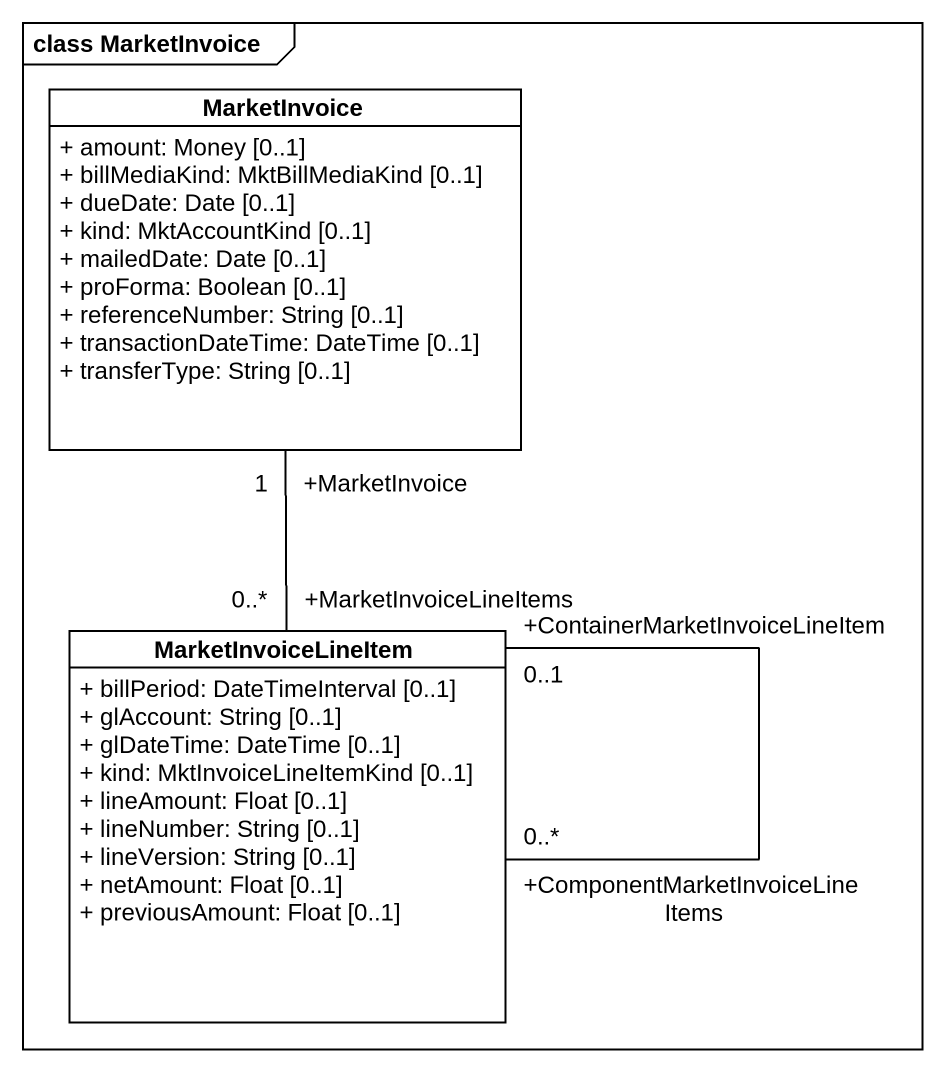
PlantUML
@startuml
mainframe class MarketInvoice
hide circle
hide empty members
skinparam classAttributeIconSize 0
class MarketInvoice {
  + amount: Money [0..1]
  + billMediaKind: MktBillMediaKind [0..1]
  + dueDate: Date [0..1]
  + kind: MktAccountKind [0..1]
  + mailedDate: Date [0..1]
  + proForma: Boolean [0..1]
  + referenceNumber: String [0..1]
  + transactionDateTime: DateTime [0..1]
  + transferType: String [0..1]
}
class MarketInvoiceLineItem {
  + billPeriod: DateTimeInterval [0..1]
  + glAccount: String [0..1]
  + glDateTime: DateTime [0..1]
  + kind: MktInvoiceLineItemKind [0..1]
  + lineAmount: Float [0..1]
  + lineNumber: String [0..1]
  + lineVersion: String [0..1]
  + netAmount: Float [0..1]
  + previousAmount: Float [0..1]
}
MarketInvoiceLineItem "+MarketInvoiceLineItems\n0..*" -up- "+MarketInvoice\n1" MarketInvoice
MarketInvoiceLineItem "+ComponentMarketInvoiceLineItems\n0..*" -- "+ContainerMarketInvoiceLineItem\n0..1" MarketInvoiceLineItem
@enduml
